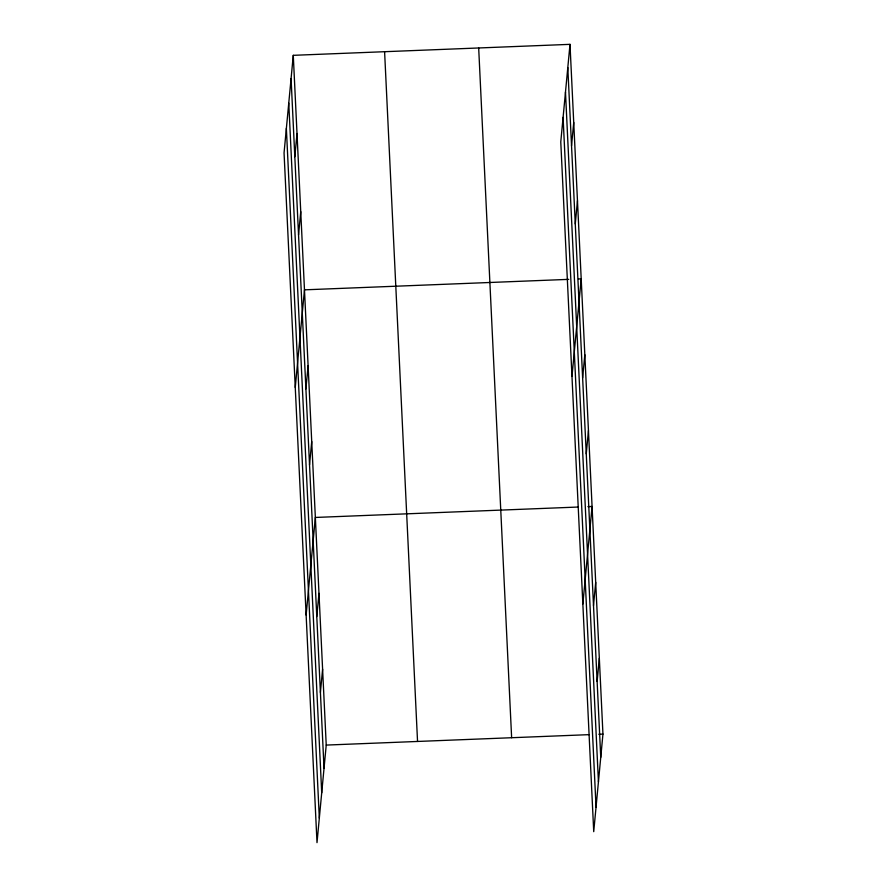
<?xml version="1.0" encoding="UTF-8"?>
<svg xmlns="http://www.w3.org/2000/svg" width="887" height="887" viewBox="0 0 887 887"><rect width="100%" height="100%" fill="white"/><g stroke="black" fill="none" stroke-linecap="round" stroke-linejoin="round"><path stroke-width="1.33" d="M293.275 55.327L284.051 152.897L317.003 842.65L326.228 745.08L293.275 55.327L569.997 44.35L602.949 734.103L593.725 831.673L560.772 141.92L569.997 44.35M294.817 156.722L297.012 133.493M298.553 234.889L300.748 211.671M295.26 387.419L304.474 289.838L568.744 279.361M305.904 388.927L308.099 365.71M309.53 464.81L311.725 441.582M306.126 615.035L315.351 517.454L578.235 507.031M316.781 616.554L318.976 593.336M320.407 692.425L322.602 669.208M571.538 145.745L573.734 122.517M575.275 223.912L577.47 200.695M571.982 376.443L581.196 278.862L578.435 278.973M582.626 377.951L584.821 354.733M586.252 453.834L588.447 430.605M582.848 604.058L592.072 506.477L587.926 506.643M593.503 605.577L595.698 582.36M597.128 681.449L599.324 658.232M326.228 745.08L589.112 734.647M598.803 734.27L602.949 734.103M567.802 67.567L600.754 757.321M565.485 92.104L598.437 781.857M563.09 117.383L596.042 807.137M478.681 47.976L511.633 737.718M384.592 51.701L417.544 741.454M291.08 78.544L324.032 768.297M288.763 103.08L321.715 792.834M286.368 128.36L319.32 818.113"/></g></svg>
